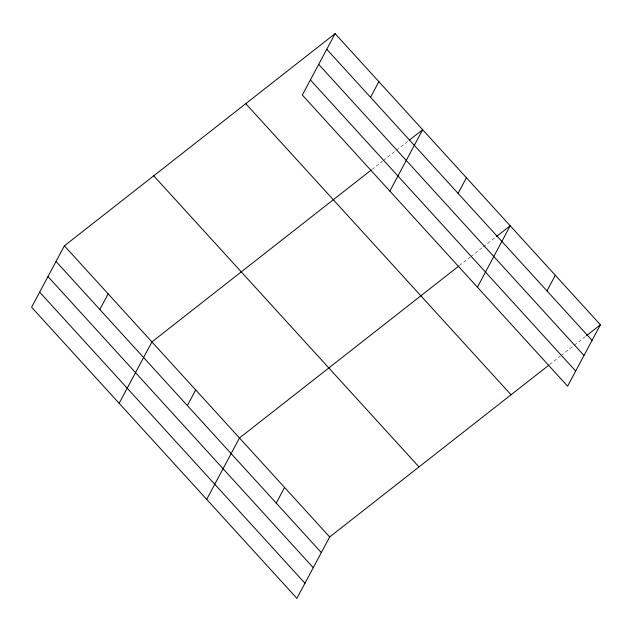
<?xml version="1.0" encoding="UTF-8"?>
<svg xmlns="http://www.w3.org/2000/svg" width="632" height="632" viewBox="0 0 632 632"><rect width="100%" height="100%" fill="white"/><g stroke="black" fill="none" stroke-linecap="round" stroke-linejoin="round"><path stroke-width="0.47" stroke-dasharray="3.16 2.37" d="M371.821 169.55L382.605 161.097M383.379 160.496L395.695 150.835M396.469 150.234L408.793 140.573M459.369 265.622L470.153 257.169M470.919 256.568L482.477 247.515M483.243 246.907L495.567 237.245M549.571 364.601L560.355 356.148M561.121 355.547L573.445 345.886M574.212 345.285L585.769 336.232"/><path stroke-width="0.95" d="M335.11 33.638L302.325 95.045L567.615 386.168L600.4 324.761L335.11 33.638L64.385 245.832L31.6 307.239L296.89 598.362L329.675 536.955L548.797 365.201M99.817 309.498L108.159 293.872M119.148 403.311L151.933 341.904L371.055 170.158M187.364 405.57L195.707 389.936M370.534 97.304L378.884 81.678M206.696 499.375L239.481 437.976L458.603 266.222M389.865 191.117L422.658 129.71L409.56 139.972M276.231 503.088L284.582 487.462M458.082 193.368L466.424 177.742M477.413 287.181L510.198 225.782L496.341 236.645M546.957 290.894L555.299 275.268M586.536 335.624L600.4 324.761M326.768 49.264L592.058 340.387M318.702 64.377L583.992 355.492M310.391 79.94L575.681 371.055M245.769 103.664L511.059 394.787M153.726 175.815L419.016 466.929M64.385 245.832L329.675 536.955M56.043 261.466L321.333 552.581M47.977 276.571L313.267 567.686M39.666 292.134L304.956 583.249"/></g></svg>
